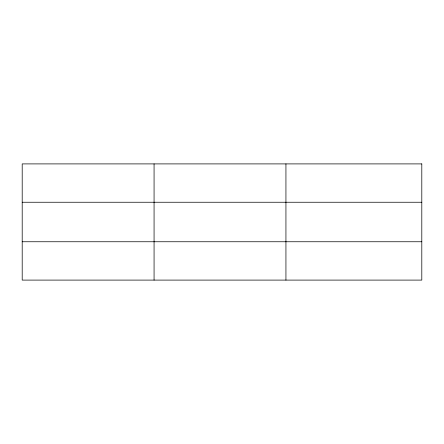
<?xml version="1.0" encoding="UTF-8"?>
<svg xmlns="http://www.w3.org/2000/svg" width="444" height="444" viewBox="0 0 444 444"><rect width="100%" height="100%" fill="white"/><g stroke="black" fill="none" stroke-linecap="round" stroke-linejoin="round"><path stroke-width="0.67" d="M154.068 280.097L154.068 163.903M285.936 280.097L285.936 163.903M22.2 202.248L421.8 202.248M22.2 241.752L421.8 241.752M421.8 163.903L421.8 280.097L22.2 280.097L22.2 163.903L421.8 163.903"/></g></svg>
